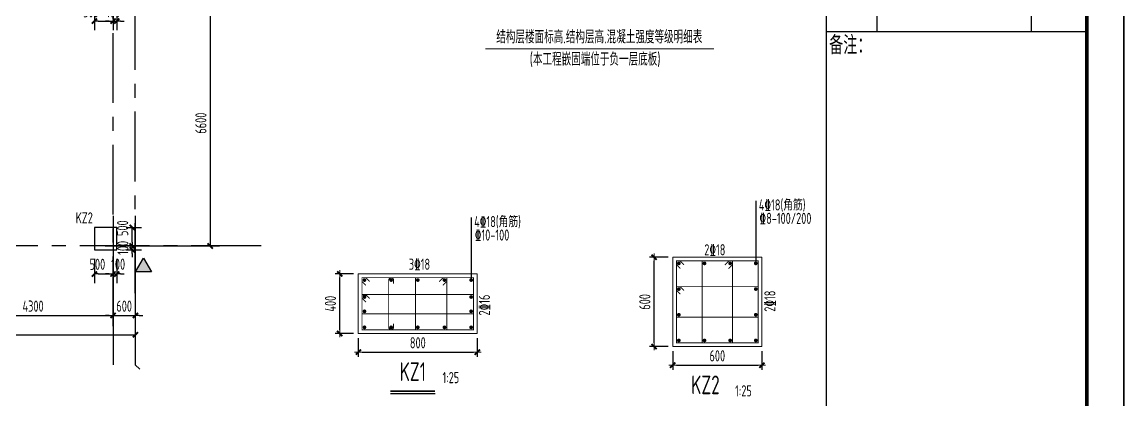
# Model space of a CAD drawing. Extents: x 580289 to 1106878, y -144605 to 78052.
# Drawn here: x 711514 to 741150, y 48180 to 58334 of the extents above; entities that cross this region are included whole.
import ezdxf
from ezdxf.enums import TextEntityAlignment as Align

# ---------------------------------------------------------------- set-up
doc = ezdxf.new("R2010")
doc.units = 0
doc.header["$LTSCALE"] = 100
doc.linetypes.add('CENTER', pattern=[2, 1.25, -0.25, 0.25, -0.25])
doc.layers.get('0').update_dxf_attribs({"linetype": 'CONTINUOUS'})
doc.layers.get('Defpoints').update_dxf_attribs({"linetype": 'CONTINUOUS'})
for name, color, linetype in [('AXIS', 3, 'CONTINUOUS'), ('COLU', 7, 'CONTINUOUS'), ('DIM', 3, 'CONTINUOUS'), ('PAXIS', 253, 'CENTER'), ('TABLE1', 7, 'CONTINUOUS'), ('TEXT', 2, 'CONTINUOUS'), ('THICK', 6, 'CONTINUOUS'), ('THIN', 7, 'CONTINUOUS'), ('T图框', 7, 'CONTINUOUS'), ('图框', 254, 'CONTINUOUS'), ('柱标注', 2, 'CONTINUOUS')]:
    doc.layers.add(name, color=color, linetype=linetype)
for name, color, linetype, lineweight in [('REIN', 6, 'CONTINUOUS', 18), ('Z-柱大样外框', 7, 'CONTINUOUS', 18), ('Z-详图标注', 3, 'CONTINUOUS', 18)]:
    doc.layers.add(name, color=color, linetype=linetype, lineweight=lineweight)
doc.styles.add('HZTXT2', font='tssdeng.shx', dxfattribs={"width": 0.7, "bigfont": 'tssdchn.shx'})
doc.styles.get("Standard").update_dxf_attribs({"font": 'tssdeng.shx', "width": 0.7, "bigfont": 'tssdchn.shx'})
doc.styles.add('TCCAD_Dimension', font='Tssdeng.shx', dxfattribs={"width": 0.7, "bigfont": 'tssdchn.shx'})
doc.styles.add('TSSD_Dimension', font='Tssdeng.shx', dxfattribs={"width": 0.7, "bigfont": 'tssdchn.shx'})
doc.dimstyles.new('TCCAD_25_100', dxfattribs={"dimtxt": 300, "dimasz": 100, "dimexe": 125, "dimexo": 125, "dimgap": 100, "dimtad": 1, "dimdec": 0, "dimlfac": 0.25, "dimzin": 0, "dimdsep": 46, "dimtxsty": 'TCCAD_Dimension', "dimblk": '_TCDBK25_100', "dimcen": 0, "dimclrt": 7, "dimadec": 0, "dimazin": 0, "dimtfac": 1, "dimtdec": 0, "dimtix": 1, "dimtmove": 2, "dimatfit": 3, "dimfxl": 1, "dimtolj": 1, "dimtzin": 0, "dimarcsym": 0})
doc.dimstyles.new('TSSD_100_100$0', dxfattribs={"dimtxt": 300, "dimasz": 100, "dimexe": 250, "dimexo": 250, "dimgap": 100, "dimtad": 1, "dimdec": 0, "dimzin": 0, "dimdsep": 46, "dimtxsty": 'TSSD_Dimension', "dimblk": '_TSDBK', "dimblk1": '_TSDBK', "dimblk2": '_TSDBK', "dimsah": 1, "dimcen": 0, "dimclrt": 7, "dimadec": 0, "dimazin": 0, "dimtfac": 1, "dimtdec": 0, "dimtix": 1, "dimtmove": 2, "dimatfit": 3, "dimldrblk": '_TSDBK', "dimfxl": 1, "dimtolj": 1, "dimtzin": 0, "dimarcsym": 0})

# ---------------------------------------------------------------- blocks, each defined once
blk = doc.blocks.new('_TSDBK')
blk.add_line((-1, 0), (0, 0))
at = {"const_width": 0.5}
blk.add_lwpolyline([(-0.7, -0.7), (0.7, 0.7)], dxfattribs=at)
blk = doc.blocks.new('*D184')
at = {"layer": 'Defpoints', "color": 0}
for p in [(713461, 58818), (713961, 58818), (713961, 58362)]:
    blk.add_point(p, dxfattribs=at)
at = {"layer": 'DIM', "color": 0, "lineweight": -2}
for p, q in [((713461, 58568), (713461, 58112)), ((713961, 58568), (713961, 58112)), ((713561, 58362), (713861, 58362))]:
    blk.add_line(p, q, dxfattribs=at)
at = {"layer": 'DIM', "color": 0, "lineweight": -2, "xscale": 100, "yscale": 100, "zscale": 100, "rotation": 180}
blk.add_blockref('_TSDBK', (713461, 58362), dxfattribs=at)
at = {"layer": 'DIM', "color": 0, "lineweight": -2, "xscale": 100, "yscale": 100, "zscale": 100}
blk.add_blockref('_TSDBK', (713961, 58362), dxfattribs=at)
at = {"layer": 'DIM', "color": 7, "insert": (713365, 58611), "char_height": 300, "attachment_point": 5, "style": 'TSSD_Dimension'}
blk.add_mtext('\\A1;500', dxfattribs=at)
blk = doc.blocks.new('*D185')
at = {"layer": 'Defpoints', "color": 0}
for p in [(713961, 58818), (714061, 58818), (714061, 58362)]:
    blk.add_point(p, dxfattribs=at)
at = {"layer": 'DIM', "color": 0, "lineweight": -2}
for p, q in [((713961, 58568), (713961, 58112)), ((714061, 58568), (714061, 58112)), ((713861, 58362), (713761, 58362)), ((713961, 58362), (714061, 58362)), ((714161, 58362), (714261, 58362))]:
    blk.add_line(p, q, dxfattribs=at)
at = {"layer": 'DIM', "color": 0, "lineweight": -2, "xscale": 100, "yscale": 100, "zscale": 100}
blk.add_blockref('_TSDBK', (713961, 58362), dxfattribs=at)
at = {"layer": 'DIM', "color": 0, "lineweight": -2, "xscale": 100, "yscale": 100, "zscale": 100, "rotation": 180}
blk.add_blockref('_TSDBK', (714061, 58362), dxfattribs=at)
at = {"layer": 'DIM', "color": 7, "insert": (713965, 58608), "char_height": 300, "attachment_point": 5, "style": 'TSSD_Dimension'}
blk.add_mtext('\\A1;100', dxfattribs=at)
blk = doc.blocks.new('*D196')
at = {"layer": 'Defpoints', "color": 0}
for p in [(713461, 52218), (713961, 52218), (713961, 51565)]:
    blk.add_point(p, dxfattribs=at)
at = {"layer": 'DIM', "color": 0, "lineweight": -2}
for p, q in [((713461, 51968), (713461, 51315)), ((713961, 51968), (713961, 51315)), ((713561, 51565), (713861, 51565))]:
    blk.add_line(p, q, dxfattribs=at)
at = {"layer": 'DIM', "color": 0, "lineweight": -2, "xscale": 100, "yscale": 100, "zscale": 100, "rotation": 180}
blk.add_blockref('_TSDBK', (713461, 51565), dxfattribs=at)
at = {"layer": 'DIM', "color": 0, "lineweight": -2, "xscale": 100, "yscale": 100, "zscale": 100}
blk.add_blockref('_TSDBK', (713961, 51565), dxfattribs=at)
at = {"layer": 'DIM', "color": 7, "insert": (713541, 51825), "char_height": 300, "attachment_point": 5, "style": 'TSSD_Dimension'}
blk.add_mtext('\\A1;500', dxfattribs=at)
blk = doc.blocks.new('*D197')
at = {"layer": 'Defpoints', "color": 0}
for p in [(713961, 52218), (714061, 52218), (714061, 51565)]:
    blk.add_point(p, dxfattribs=at)
at = {"layer": 'DIM', "color": 0, "lineweight": -2}
for p, q in [((713961, 51968), (713961, 51315)), ((714061, 51968), (714061, 51315)), ((713861, 51565), (713761, 51565)), ((713961, 51565), (714061, 51565)), ((714161, 51565), (714261, 51565))]:
    blk.add_line(p, q, dxfattribs=at)
at = {"layer": 'DIM', "color": 0, "lineweight": -2, "xscale": 100, "yscale": 100, "zscale": 100}
blk.add_blockref('_TSDBK', (713961, 51565), dxfattribs=at)
at = {"layer": 'DIM', "color": 0, "lineweight": -2, "xscale": 100, "yscale": 100, "zscale": 100, "rotation": 180}
blk.add_blockref('_TSDBK', (714061, 51565), dxfattribs=at)
at = {"layer": 'DIM', "color": 7, "insert": (714099, 51828), "char_height": 300, "attachment_point": 5, "style": 'TSSD_Dimension'}
blk.add_mtext('\\A1;100', dxfattribs=at)
blk = doc.blocks.new('*D198')
at = {"layer": 'Defpoints', "color": 0}
for p in [(714061, 52318), (714061, 52218), (714477, 52318)]:
    blk.add_point(p, dxfattribs=at)
at = {"layer": 'DIM', "color": 0, "lineweight": -2}
for p, q in [((714477, 52418), (714477, 52518)), ((714311, 52318), (714727, 52318)), ((714311, 52218), (714727, 52218)), ((714477, 52218), (714477, 52318)), ((714477, 52118), (714477, 52018))]:
    blk.add_line(p, q, dxfattribs=at)
at = {"layer": 'DIM', "color": 0, "lineweight": -2, "xscale": 100, "yscale": 100, "zscale": 100}
for p, rotation in [((714477, 52318), 270), ((714477, 52218), 90)]:
    blk.add_blockref('_TSDBK', p, dxfattribs=dict(at, rotation=rotation))
at = {"layer": 'DIM', "color": 7, "insert": (714227, 52268), "char_height": 300, "attachment_point": 5, "rotation": 90, "style": 'TSSD_Dimension'}
blk.add_mtext('\\A1;100', dxfattribs=at)
blk = doc.blocks.new('*D199')
at = {"layer": 'Defpoints', "color": 0}
for p in [(714061, 52818), (714477, 52818), (714061, 52318)]:
    blk.add_point(p, dxfattribs=at)
at = {"layer": 'DIM', "color": 0, "lineweight": -2}
for p, q in [((714311, 52818), (714727, 52818)), ((714477, 52418), (714477, 52718)), ((714311, 52318), (714727, 52318))]:
    blk.add_line(p, q, dxfattribs=at)
at = {"layer": 'DIM', "color": 0, "lineweight": -2, "xscale": 100, "yscale": 100, "zscale": 100}
for p, rotation in [((714477, 52818), 90), ((714477, 52318), 270)]:
    blk.add_blockref('_TSDBK', p, dxfattribs=dict(at, rotation=rotation))
at = {"layer": 'DIM', "color": 7, "insert": (714220, 52795), "char_height": 300, "attachment_point": 5, "rotation": 90, "style": 'TSSD_Dimension'}
blk.add_mtext('\\A1;500', dxfattribs=at)
blk = doc.blocks.new('_TCDBK25_100')
blk.add_line((-1, 0), (1, 0))
at = {"const_width": 0.5}
blk.add_lwpolyline([(-0.7, -0.7), (0.7, 0.7)], dxfattribs=at)
blk = doc.blocks.new('*D204')
at = {"layer": 'Defpoints', "color": 0}
for p in [(729013, 49615), (731413, 49615), (731413, 49115)]:
    blk.add_point(p, dxfattribs=at)
at = {"layer": 'Z-详图标注', "color": 0, "lineweight": -2}
for p, q in [((729013, 49490), (729013, 48990)), ((731413, 49490), (731413, 48990)), ((729113, 49115), (731313, 49115))]:
    blk.add_line(p, q, dxfattribs=at)
at = {"layer": 'Z-详图标注', "color": 0, "lineweight": -2, "xscale": 100, "yscale": 100, "zscale": 100, "rotation": 180}
blk.add_blockref('_TCDBK25_100', (729013, 49115), dxfattribs=at)
at = {"layer": 'Z-详图标注', "color": 0, "lineweight": -2, "xscale": 100, "yscale": 100, "zscale": 100}
blk.add_blockref('_TCDBK25_100', (731413, 49115), dxfattribs=at)
at = {"layer": 'Z-详图标注', "color": 7, "insert": (730213, 49365), "char_height": 300, "attachment_point": 5, "style": 'TCCAD_Dimension'}
blk.add_mtext('\\A1;600', dxfattribs=at)
blk = doc.blocks.new('*D205')
at = {"layer": 'Defpoints', "color": 0}
for p in [(728513, 52015), (729013, 52015), (729013, 49615)]:
    blk.add_point(p, dxfattribs=at)
at = {"layer": 'Z-详图标注', "color": 0, "lineweight": -2}
for p, q in [((728888, 52015), (728388, 52015)), ((728513, 49715), (728513, 51915)), ((728888, 49615), (728388, 49615))]:
    blk.add_line(p, q, dxfattribs=at)
at = {"layer": 'Z-详图标注', "color": 0, "lineweight": -2, "xscale": 100, "yscale": 100, "zscale": 100}
for p, rotation in [((728513, 52015), 90), ((728513, 49615), 270)]:
    blk.add_blockref('_TCDBK25_100', p, dxfattribs=dict(at, rotation=rotation))
at = {"layer": 'Z-详图标注', "color": 7, "insert": (728263, 50815), "char_height": 300, "attachment_point": 5, "rotation": 90, "style": 'TCCAD_Dimension'}
blk.add_mtext('\\A1;600', dxfattribs=at)
blk = doc.blocks.new('*D255')
at = {"layer": 'Defpoints', "color": 0}
for p in [(720558, 49966), (723758, 49966), (723758, 49466)]:
    blk.add_point(p, dxfattribs=at)
at = {"layer": 'Z-详图标注', "color": 0, "lineweight": -2}
for p, q in [((720558, 49841), (720558, 49341)), ((723758, 49841), (723758, 49341)), ((720658, 49466), (723658, 49466))]:
    blk.add_line(p, q, dxfattribs=at)
at = {"layer": 'Z-详图标注', "color": 0, "lineweight": -2, "xscale": 100, "yscale": 100, "zscale": 100, "rotation": 180}
blk.add_blockref('_TCDBK25_100', (720558, 49466), dxfattribs=at)
at = {"layer": 'Z-详图标注', "color": 0, "lineweight": -2, "xscale": 100, "yscale": 100, "zscale": 100}
blk.add_blockref('_TCDBK25_100', (723758, 49466), dxfattribs=at)
at = {"layer": 'Z-详图标注', "color": 7, "insert": (722158, 49716), "char_height": 300, "attachment_point": 5, "style": 'TCCAD_Dimension'}
blk.add_mtext('\\A1;800', dxfattribs=at)
blk = doc.blocks.new('*D256')
at = {"layer": 'Defpoints', "color": 0}
for p in [(720058, 51566), (720558, 51566), (720558, 49966)]:
    blk.add_point(p, dxfattribs=at)
at = {"layer": 'Z-详图标注', "color": 0, "lineweight": -2}
for p, q in [((720433, 51566), (719933, 51566)), ((720058, 50066), (720058, 51466)), ((720433, 49966), (719933, 49966))]:
    blk.add_line(p, q, dxfattribs=at)
at = {"layer": 'Z-详图标注', "color": 0, "lineweight": -2, "xscale": 100, "yscale": 100, "zscale": 100}
for p, rotation in [((720058, 51566), 90), ((720058, 49966), 270)]:
    blk.add_blockref('_TCDBK25_100', p, dxfattribs=dict(at, rotation=rotation))
at = {"layer": 'Z-详图标注', "color": 7, "insert": (719808, 50766), "char_height": 300, "attachment_point": 5, "rotation": 90, "style": 'TCCAD_Dimension'}
blk.add_mtext('\\A1;400', dxfattribs=at)
blk = doc.blocks.new('*D427')
at = {"layer": 'Defpoints', "color": 0}
for p in [(713461, 58818), (713961, 58818), (713961, 58362)]:
    blk.add_point(p, dxfattribs=at)
at = {"layer": 'DIM', "color": 0, "lineweight": -2}
for p, q in [((713461, 58568), (713461, 58112)), ((713961, 58568), (713961, 58112)), ((713561, 58362), (713861, 58362))]:
    blk.add_line(p, q, dxfattribs=at)
at = {"layer": 'DIM', "color": 0, "lineweight": -2, "xscale": 100, "yscale": 100, "zscale": 100, "rotation": 180}
blk.add_blockref('_TSDBK', (713461, 58362), dxfattribs=at)
at = {"layer": 'DIM', "color": 0, "lineweight": -2, "xscale": 100, "yscale": 100, "zscale": 100}
blk.add_blockref('_TSDBK', (713961, 58362), dxfattribs=at)
at = {"layer": 'DIM', "color": 7, "insert": (713365, 58611), "char_height": 300, "attachment_point": 5, "style": 'TSSD_Dimension'}
blk.add_mtext('\\A1;500', dxfattribs=at)
blk = doc.blocks.new('*D428')
at = {"layer": 'Defpoints', "color": 0}
for p in [(713961, 58818), (714061, 58818), (714061, 58362)]:
    blk.add_point(p, dxfattribs=at)
at = {"layer": 'DIM', "color": 0, "lineweight": -2}
for p, q in [((713961, 58568), (713961, 58112)), ((714061, 58568), (714061, 58112)), ((713861, 58362), (713761, 58362)), ((713961, 58362), (714061, 58362)), ((714161, 58362), (714261, 58362))]:
    blk.add_line(p, q, dxfattribs=at)
at = {"layer": 'DIM', "color": 0, "lineweight": -2, "xscale": 100, "yscale": 100, "zscale": 100}
blk.add_blockref('_TSDBK', (713961, 58362), dxfattribs=at)
at = {"layer": 'DIM', "color": 0, "lineweight": -2, "xscale": 100, "yscale": 100, "zscale": 100, "rotation": 180}
blk.add_blockref('_TSDBK', (714061, 58362), dxfattribs=at)
at = {"layer": 'DIM', "color": 7, "insert": (713965, 58608), "char_height": 300, "attachment_point": 5, "style": 'TSSD_Dimension'}
blk.add_mtext('\\A1;100', dxfattribs=at)
blk = doc.blocks.new('*D439')
at = {"layer": 'Defpoints', "color": 0}
for p in [(713461, 52218), (713961, 52218), (713961, 51565)]:
    blk.add_point(p, dxfattribs=at)
at = {"layer": 'DIM', "color": 0, "lineweight": -2}
for p, q in [((713461, 51968), (713461, 51315)), ((713961, 51968), (713961, 51315)), ((713561, 51565), (713861, 51565))]:
    blk.add_line(p, q, dxfattribs=at)
at = {"layer": 'DIM', "color": 0, "lineweight": -2, "xscale": 100, "yscale": 100, "zscale": 100, "rotation": 180}
blk.add_blockref('_TSDBK', (713461, 51565), dxfattribs=at)
at = {"layer": 'DIM', "color": 0, "lineweight": -2, "xscale": 100, "yscale": 100, "zscale": 100}
blk.add_blockref('_TSDBK', (713961, 51565), dxfattribs=at)
at = {"layer": 'DIM', "color": 7, "insert": (713541, 51825), "char_height": 300, "attachment_point": 5, "style": 'TSSD_Dimension'}
blk.add_mtext('\\A1;500', dxfattribs=at)
blk = doc.blocks.new('*D440')
at = {"layer": 'Defpoints', "color": 0}
for p in [(713961, 52218), (714061, 52218), (714061, 51565)]:
    blk.add_point(p, dxfattribs=at)
at = {"layer": 'DIM', "color": 0, "lineweight": -2}
for p, q in [((713961, 51968), (713961, 51315)), ((714061, 51968), (714061, 51315)), ((713861, 51565), (713761, 51565)), ((713961, 51565), (714061, 51565)), ((714161, 51565), (714261, 51565))]:
    blk.add_line(p, q, dxfattribs=at)
at = {"layer": 'DIM', "color": 0, "lineweight": -2, "xscale": 100, "yscale": 100, "zscale": 100}
blk.add_blockref('_TSDBK', (713961, 51565), dxfattribs=at)
at = {"layer": 'DIM', "color": 0, "lineweight": -2, "xscale": 100, "yscale": 100, "zscale": 100, "rotation": 180}
blk.add_blockref('_TSDBK', (714061, 51565), dxfattribs=at)
at = {"layer": 'DIM', "color": 7, "insert": (714099, 51828), "char_height": 300, "attachment_point": 5, "style": 'TSSD_Dimension'}
blk.add_mtext('\\A1;100', dxfattribs=at)
blk = doc.blocks.new('*D441')
at = {"layer": 'Defpoints', "color": 0}
for p in [(714061, 52318), (714061, 52218), (714477, 52318)]:
    blk.add_point(p, dxfattribs=at)
at = {"layer": 'DIM', "color": 0, "lineweight": -2}
for p, q in [((714477, 52418), (714477, 52518)), ((714311, 52318), (714727, 52318)), ((714311, 52218), (714727, 52218)), ((714477, 52218), (714477, 52318)), ((714477, 52118), (714477, 52018))]:
    blk.add_line(p, q, dxfattribs=at)
at = {"layer": 'DIM', "color": 0, "lineweight": -2, "xscale": 100, "yscale": 100, "zscale": 100}
for p, rotation in [((714477, 52318), 270), ((714477, 52218), 90)]:
    blk.add_blockref('_TSDBK', p, dxfattribs=dict(at, rotation=rotation))
at = {"layer": 'DIM', "color": 7, "insert": (714227, 52268), "char_height": 300, "attachment_point": 5, "rotation": 90, "style": 'TSSD_Dimension'}
blk.add_mtext('\\A1;100', dxfattribs=at)
blk = doc.blocks.new('*D442')
at = {"layer": 'Defpoints', "color": 0}
for p in [(714061, 52818), (714477, 52818), (714061, 52318)]:
    blk.add_point(p, dxfattribs=at)
at = {"layer": 'DIM', "color": 0, "lineweight": -2}
for p, q in [((714311, 52818), (714727, 52818)), ((714477, 52418), (714477, 52718)), ((714311, 52318), (714727, 52318))]:
    blk.add_line(p, q, dxfattribs=at)
at = {"layer": 'DIM', "color": 0, "lineweight": -2, "xscale": 100, "yscale": 100, "zscale": 100}
for p, rotation in [((714477, 52818), 90), ((714477, 52318), 270)]:
    blk.add_blockref('_TSDBK', p, dxfattribs=dict(at, rotation=rotation))
at = {"layer": 'DIM', "color": 7, "insert": (714220, 52795), "char_height": 300, "attachment_point": 5, "rotation": 90, "style": 'TSSD_Dimension'}
blk.add_mtext('\\A1;500', dxfattribs=at)
blk = doc.blocks.new('*D449')
at = {"layer": 'Defpoints', "color": 0}
for p in [(665361, 49933), (714561, 49933), (714561, 49933)]:
    blk.add_point(p, dxfattribs=at)
at = {"layer": 'DIM', "color": 0, "lineweight": -2}
for p, q in [((714561, 50183), (714561, 50183)), ((665461, 49933), (714461, 49933))]:
    blk.add_line(p, q, dxfattribs=at)
at = {"layer": 'DIM', "color": 0, "lineweight": -2, "xscale": 100, "yscale": 100, "zscale": 100, "rotation": 180}
blk.add_blockref('_TSDBK', (665361, 49933), dxfattribs=at)
at = {"layer": 'DIM', "color": 0, "lineweight": -2, "xscale": 100, "yscale": 100, "zscale": 100}
blk.add_blockref('_TSDBK', (714561, 49933), dxfattribs=at)
at = {"layer": 'DIM', "color": 7, "insert": (689961, 50183), "char_height": 300, "attachment_point": 5, "style": 'TSSD_Dimension'}
blk.add_mtext('\\A1;49200', dxfattribs=at)
blk = doc.blocks.new('*D460')
at = {"layer": 'Defpoints', "color": 0}
for p in [(713961, 50490), (713961, 50452), (709661, 50366)]:
    blk.add_point(p, dxfattribs=at)
at = {"layer": 'DIM', "color": 0, "lineweight": -2}
for p, q in [((709661, 50616), (709661, 50702)), ((709761, 50452), (713861, 50452)), ((713961, 50240), (713961, 50202))]:
    blk.add_line(p, q, dxfattribs=at)
at = {"layer": 'DIM', "color": 0, "lineweight": -2, "xscale": 100, "yscale": 100, "zscale": 100, "rotation": 180}
blk.add_blockref('_TSDBK', (709661, 50452), dxfattribs=at)
at = {"layer": 'DIM', "color": 0, "lineweight": -2, "xscale": 100, "yscale": 100, "zscale": 100}
blk.add_blockref('_TSDBK', (713961, 50452), dxfattribs=at)
at = {"layer": 'DIM', "color": 7, "insert": (711811, 50702), "char_height": 300, "attachment_point": 5, "style": 'TSSD_Dimension'}
blk.add_mtext('\\A1;4300', dxfattribs=at)
blk = doc.blocks.new('*D461')
at = {"layer": 'Defpoints', "color": 0}
for p in [(713961, 50490), (714561, 50490), (714561, 50452)]:
    blk.add_point(p, dxfattribs=at)
at = {"layer": 'DIM', "color": 0, "lineweight": -2}
for p, q in [((713861, 50452), (713761, 50452)), ((713961, 50452), (714561, 50452)), ((714661, 50452), (714761, 50452)), ((713961, 50240), (713961, 50202)), ((714561, 50240), (714561, 50202))]:
    blk.add_line(p, q, dxfattribs=at)
at = {"layer": 'DIM', "color": 0, "lineweight": -2, "xscale": 100, "yscale": 100, "zscale": 100}
blk.add_blockref('_TSDBK', (713961, 50452), dxfattribs=at)
at = {"layer": 'DIM', "color": 0, "lineweight": -2, "xscale": 100, "yscale": 100, "zscale": 100, "rotation": 180}
blk.add_blockref('_TSDBK', (714561, 50452), dxfattribs=at)
at = {"layer": 'DIM', "color": 7, "insert": (714261, 50702), "char_height": 300, "attachment_point": 5, "style": 'TSSD_Dimension'}
blk.add_mtext('\\A1;600', dxfattribs=at)
blk = doc.blocks.new('*D487')
at = {"layer": 'Defpoints', "color": 0}
for p in [(713500, 58918), (713500, 52318), (716574, 52318)]:
    blk.add_point(p, dxfattribs=at)
at = {"layer": 'DIM', "color": 0, "lineweight": -2}
for p, q in [((713750, 58918), (716824, 58918)), ((716574, 58818), (716574, 52418)), ((713750, 52318), (716824, 52318))]:
    blk.add_line(p, q, dxfattribs=at)
at = {"layer": 'DIM', "color": 0, "lineweight": -2, "xscale": 100, "yscale": 100, "zscale": 100}
for p, rotation in [((716574, 58918), 90), ((716574, 52318), 270)]:
    blk.add_blockref('_TSDBK', p, dxfattribs=dict(at, rotation=rotation))
at = {"layer": 'DIM', "color": 7, "insert": (716324, 55618), "char_height": 300, "attachment_point": 5, "rotation": 90, "style": 'TSSD_Dimension'}
blk.add_mtext('\\A1;6600', dxfattribs=at)
blk = doc.blocks.new('A$C72C84CBD')
at = {"layer": '图框', "color": 0}
for p, q in [((76100, 1000), (76100, 58400)), ((77453, 41532), (77453, 39432)), ((81606, 41532), (81606, 39432)), ((76100, 39432), (83100, 39432))]:
    blk.add_line(p, q, dxfattribs=at)
for points in [[(0, 0), (0, 59400), (84100, 59400), (84100, 0)], [(0, 0), (84100, 0), (84100, 59400), (0, 59400)]]:
    blk.add_lwpolyline(points, close=True, dxfattribs=at)
at = {"layer": '图框', "color": 0, "const_width": 100}
blk.add_lwpolyline([(2500, 1000), (83100, 1000), (83100, 58400), (2500, 58400)], close=True, dxfattribs=at)
at = {"layer": '图框', "color": 0, "style": 'HZTXT2', "width": 0.8}
blk.add_text('备注：', height=500, dxfattribs=at).set_placement((76740, 39089), align=Align.MIDDLE)
blk = doc.blocks.new('图框')
at = {"layer": 'T图框', "color": 4}
blk.add_blockref('A$C72C84CBD', (602717, 102744), dxfattribs=at)

msp = doc.modelspace()

# ---------------------------------------------------------------- hatches: boundary and pattern name
at = {"layer": 'TEXT'}
msp.add_hatch(color=256, dxfattribs=at).paths.add_polyline_path([(714568.1, 51625.4), (714780.2, 51992.7), (714992.3, 51625.4)])

# ---------------------------------------------------------------- linework, layer by layer
at = {"layer": 'AXIS'}
for p, q in [((713960.8, 53127.2), (713960.8, 49127.2)), ((714560.8, 53127.2), (714560.8, 49127.2)), ((714677.9, 49010.1), (714560.8, 49127.2))]:
    msp.add_line(p, q, dxfattribs=at)
at = {"layer": 'COLU'}
msp.add_lwpolyline([(714060.8, 52217.7), (714060.8, 52817.7), (713460.8, 52817.7), (713460.8, 52217.7)], close=True, dxfattribs=at)
at = {"layer": 'PAXIS', "linetype": 'CENTER', "ltscale": 15}
for p, q in [((713960.8, 50159.7), (713960.8, 75412.2)), ((714560.8, 51052.2), (714560.8, 75412.2)), ((717941.1, 52317.7), (703360.8, 52317.7))]:
    msp.add_line(p, q, dxfattribs=at)
at = {"layer": 'REIN', "color": 210, "const_width": 25}
for points in [[(729219.4, 51708.7), (729113.4, 51814.7), (729113.4, 51914.7), (731313.4, 51914.7), (731313.4, 49714.7), (729113.4, 49714.7), (729113.4, 51914.7), (729213.4, 51914.7), (729319.4, 51808.7)], [(720763.9, 51260.3), (720657.8, 51366.3), (720657.8, 51466.3), (723657.8, 51466.3), (723657.8, 50066.3), (720657.8, 50066.3), (720657.8, 51466.3), (720757.8, 51466.3), (720863.9, 51360.3)], [(720863.9, 50905.3), (720757.8, 51011.4), (720657.8, 51011.4), (720657.8, 50496.4), (723657.8, 50496.4), (723657.8, 51011.4), (720657.8, 51011.4), (720657.8, 50911.4), (720763.9, 50805.3)]]:
    msp.add_lwpolyline(points, dxfattribs=at)
at = {"layer": 'REIN', "color": 6, "const_width": 50}
for points in [[(729153.4, 51849.7, 1), (729203.4, 51849.7, 1)], [(729843.4, 51849.7, 1), (729893.4, 51849.7, 1)], [(730533.4, 51849.7, 1), (730583.4, 51849.7, 1)], [(731223.4, 51849.7, 1), (731273.4, 51849.7, 1)], [(720697.8, 51401.3, 1), (720747.8, 51401.3, 1)], [(721415.3, 51401.3, 1), (721465.3, 51401.3, 1)], [(722132.8, 51401.3, 1), (722182.8, 51401.3, 1)], [(722850.3, 51401.3, 1), (722900.3, 51401.3, 1)], [(723567.8, 51401.3, 1), (723617.8, 51401.3, 1)], [(720696.9, 50973.6, 1), (720746.9, 50973.6, 1)], [(720697.8, 50946.4, 1), (720747.8, 50946.4, 1)], [(723567.8, 50946.4, 1), (723617.8, 50946.4, 1)], [(729153.4, 51159.7, 1), (729203.4, 51159.7, 1)], [(731223.4, 51159.7, 1), (731273.4, 51159.7, 1)], [(720697.8, 50561.4, 1), (720747.8, 50561.4, 1)], [(723567.8, 50561.4, 1), (723617.8, 50561.4, 1)], [(729153.4, 50469.7, 1), (729203.4, 50469.7, 1)], [(731223.4, 50469.7, 1), (731273.4, 50469.7, 1)], [(720697.8, 50131.3, 1), (720747.8, 50131.3, 1)], [(721415.3, 50131.3, 1), (721465.3, 50131.3, 1)], [(722132.8, 50131.3, 1), (722182.8, 50131.3, 1)], [(722850.3, 50131.3, 1), (722900.3, 50131.3, 1)], [(723567.8, 50131.3, 1), (723617.8, 50131.3, 1)], [(729153.4, 49779.7, 1), (729203.4, 49779.7, 1)], [(729843.4, 49779.7, 1), (729893.4, 49779.7, 1)], [(730533.4, 49779.7, 1), (730583.4, 49779.7, 1)], [(731223.4, 49779.7, 1), (731273.4, 49779.7, 1)]]:
    msp.add_lwpolyline(points, format="xyb", close=True, dxfattribs=at)
at = {"layer": 'REIN', "color": 6, "const_width": 25}
for points in [[(730417.3, 51808.7), (730523.4, 51914.7), (730623.4, 51914.7), (730623.4, 49714.7), (729803.4, 49714.7), (729803.4, 51914.7), (730623.4, 51914.7), (730623.4, 51814.7), (730517.3, 51708.7)], [(722734.2, 51360.3), (722840.3, 51466.3), (722940.3, 51466.3), (722940.3, 50066.3), (722092.8, 50066.3), (722092.8, 51466.3), (722940.3, 51466.3), (722940.3, 51366.3), (722834.2, 51260.3)], [(729219.4, 51018.7), (729113.4, 51124.7), (729113.4, 51224.7), (731313.4, 51224.7), (731313.4, 50404.7), (729113.4, 50404.7), (729113.4, 51224.7), (729213.4, 51224.7), (729319.4, 51118.7)]]:
    msp.add_lwpolyline(points, dxfattribs=at)
msp.add_lwpolyline([(721505.3, 50231.3), (721505.3, 50131.3, -1), (721375.3, 50131.3), (721375.3, 51401.3, -1), (721505.3, 51401.3), (721505.3, 51301.3)], format="xyb", dxfattribs=at)
at = {"layer": 'TABLE1', "color": 7, "const_width": 30}
msp.add_lwpolyline([(723970.1, 57614), (730127.2, 57614)], dxfattribs=at)
at = {"layer": 'TEXT'}
for p, q in [((731249.4, 53530), (731248.3, 51874.7)), ((723593.8, 53081.6), (723592.7, 51426.3))]:
    msp.add_line(p, q, dxfattribs=at)
at = {"layer": 'TEXT', "elevation": -1181.6}
msp.add_lwpolyline([(714568.1, 51625.4), (714780.2, 51992.7), (714992.3, 51625.4)], close=True, dxfattribs=at)
at = {"layer": 'THICK', "const_width": 50}
msp.add_lwpolyline([(721423, 48415.9), (722623, 48415.9)], dxfattribs=at)
at = {"layer": 'THIN'}
msp.add_line((721423, 48350.9), (722623, 48350.9), dxfattribs=at)
at = {"layer": 'Z-柱大样外框'}
for points in [[(731413.4, 49614.7), (731413.4, 52014.7), (729013.4, 52014.7), (729013.4, 49614.7)], [(723757.8, 49966.3), (723757.8, 51566.3), (720557.8, 51566.3), (720557.8, 49966.3)]]:
    msp.add_lwpolyline(points, close=True, dxfattribs=at)

# ---------------------------------------------------------------- block references
at = {"layer": 'T图框'}
msp.add_blockref('图框', (54333, -84091.7), dxfattribs=at)

# ---------------------------------------------------------------- texts
at = {"layer": 'TABLE1', "color": 7, "width": 0.7}
for s, p in [('结构层楼面标高.结构层高.混凝土强度等级明细表', (727039.7, 57952.4)), ('(本工程嵌固端位于负一层底板)', (726926.7, 57339.8))]:
    msp.add_text(s, height=350, dxfattribs=at).set_placement(p, align=Align.MIDDLE)
at = {"layer": 'TEXT', "width": 0.7}
for s, p in [('4\x8418(角筋)', (731329.9, 53270.8)), ('4\x8418(角筋)', (723674.3, 52822.4)), ('%%1328-100/200', (731346.7, 52909.9)), ('\x8410-100', (723691.1, 52461.5))]:
    msp.add_text(s, height=300, dxfattribs=at).set_placement(p)
for s, p in [('2\x8418', (730147, 52216.4)), ('3\x8418', (722203.2, 51828.5))]:
    msp.add_text(s, height=300, dxfattribs=at).set_placement(p, align=Align.MIDDLE)
for s, p in [('2\x8416', (723949.6, 50729.8)), ('2\x8418', (731627.1, 50834.9))]:
    msp.add_text(s, height=300, rotation=90, dxfattribs=at).set_placement(p, align=Align.MIDDLE)
for s, p in [('KZ1', (722023, 48540.9)), ('KZ2', (729893.4, 48185.3))]:
    msp.add_text(s, height=500, dxfattribs=at).set_placement(p, align=Align.BOTTOM_CENTER)
for p in [(722823, 48540.9), (730693.4, 48185.3)]:
    msp.add_text('1:25', height=300, dxfattribs=at).set_placement(p, align=Align.BOTTOM_LEFT)
at = {"layer": '柱标注', "width": 0.7}
msp.add_text('KZ2', height=300, dxfattribs=at).set_placement((713187.4, 53071.8), align=Align.MIDDLE_CENTER)

# ---------------------------------------------------------------- dimensions: what is measured, and where the dimension line sits
at = {"layer": 'DIM'}
for base, p1, p2, picture, middle in [((716573.7, 52317.7), (713500.4, 58917.7), (713500.4, 52317.7), '*D487', (716323.7, 55617.7)), ((714477.1, 52317.7), (714060.8, 52217.7), (714060.8, 52317.7), '*D198', (714227.1, 52267.7)), ((714477.1, 52317.7), (714060.8, 52217.7), (714060.8, 52317.7), '*D441', (714227.1, 52267.7))]:
    dim = msp.add_linear_dim(base=base, p1=p1, p2=p2, angle=90, dimstyle='TSSD_100_100$0', dxfattribs=at)
    dim.commit()
    dim.dimension.update_dxf_attribs({"geometry": picture, "text_midpoint": middle})
for base, p1, p2, picture, middle in [((713960.8, 58362.4), (713460.8, 58817.7), (713960.8, 58817.7), '*D184', (713365.4, 58610.7)), ((713960.8, 58362.4), (713460.8, 58817.7), (713960.8, 58817.7), '*D427', (713365.4, 58610.7)), ((714060.8, 58362.4), (713960.8, 58817.7), (714060.8, 58817.7), '*D185', (713964.7, 58607.9)), ((714060.8, 58362.4), (713960.8, 58817.7), (714060.8, 58817.7), '*D428', (713964.7, 58607.9)), ((713960.8, 51564.9), (713460.8, 52217.7), (713960.8, 52217.7), '*D196', (713540.5, 51825.3)), ((713960.8, 51564.9), (713460.8, 52217.7), (713960.8, 52217.7), '*D439', (713540.5, 51825.3)), ((714060.8, 51564.9), (713960.8, 52217.7), (714060.8, 52217.7), '*D197', (714099, 51828.5)), ((714060.8, 51564.9), (713960.8, 52217.7), (714060.8, 52217.7), '*D440', (714099, 51828.5))]:
    dim = msp.add_linear_dim(base=base, p1=p1, p2=p2, dimstyle='TSSD_100_100$0', dxfattribs=at)
    dim.commit()
    dim.dimension.update_dxf_attribs({"geometry": picture, "text_midpoint": middle, "dimtype": 160})
for picture in ['*D199', '*D442']:
    dim = msp.add_linear_dim(base=(714477.1, 52817.7), p1=(714060.8, 52317.7), p2=(714060.8, 52817.7), angle=90, dimstyle='TSSD_100_100$0', dxfattribs=at)
    dim.commit()
    dim.dimension.update_dxf_attribs({"geometry": picture, "text_midpoint": (714220, 52794.7), "dimtype": 160})
for base, p1, p2, picture, middle in [((713960.8, 50452.4), (709660.8, 50365.7), (713960.8, 50489.6), '*D460', (711810.8, 50702.4)), ((714560.8, 50452.4), (713960.8, 50489.6), (714560.8, 50489.6), '*D461', (714260.8, 50702.4)), ((714560.8, 49933.2), (665360.8, 49933.2), (714560.8, 49933.2), '*D449', (689960.8, 50183.2))]:
    dim = msp.add_linear_dim(base=base, p1=p1, p2=p2, dimstyle='TSSD_100_100$0', dxfattribs=at)
    dim.commit()
    dim.dimension.update_dxf_attribs({"geometry": picture, "text_midpoint": middle})
at = {"layer": 'Z-详图标注'}
for base, p1, p2, picture, middle in [((728513.4, 52014.7), (729013.4, 49614.7), (729013.4, 52014.7), '*D205', (728263.4, 50814.7)), ((720057.8, 51566.3), (720557.8, 49966.3), (720557.8, 51566.3), '*D256', (719807.8, 50766.3))]:
    dim = msp.add_linear_dim(base=base, p1=p1, p2=p2, angle=90, dimstyle='TCCAD_25_100', dxfattribs=at)
    dim.commit()
    dim.dimension.update_dxf_attribs({"geometry": picture, "text_midpoint": middle})
for base, p1, p2, picture, middle in [((723757.8, 49466.3), (720557.8, 49966.3), (723757.8, 49966.3), '*D255', (722157.8, 49716.3)), ((731413.4, 49114.7), (729013.4, 49614.7), (731413.4, 49614.7), '*D204', (730213.4, 49364.7))]:
    dim = msp.add_linear_dim(base=base, p1=p1, p2=p2, dimstyle='TCCAD_25_100', dxfattribs=at)
    dim.commit()
    dim.dimension.update_dxf_attribs({"geometry": picture, "text_midpoint": middle})

doc.saveas('drawing.dxf')
